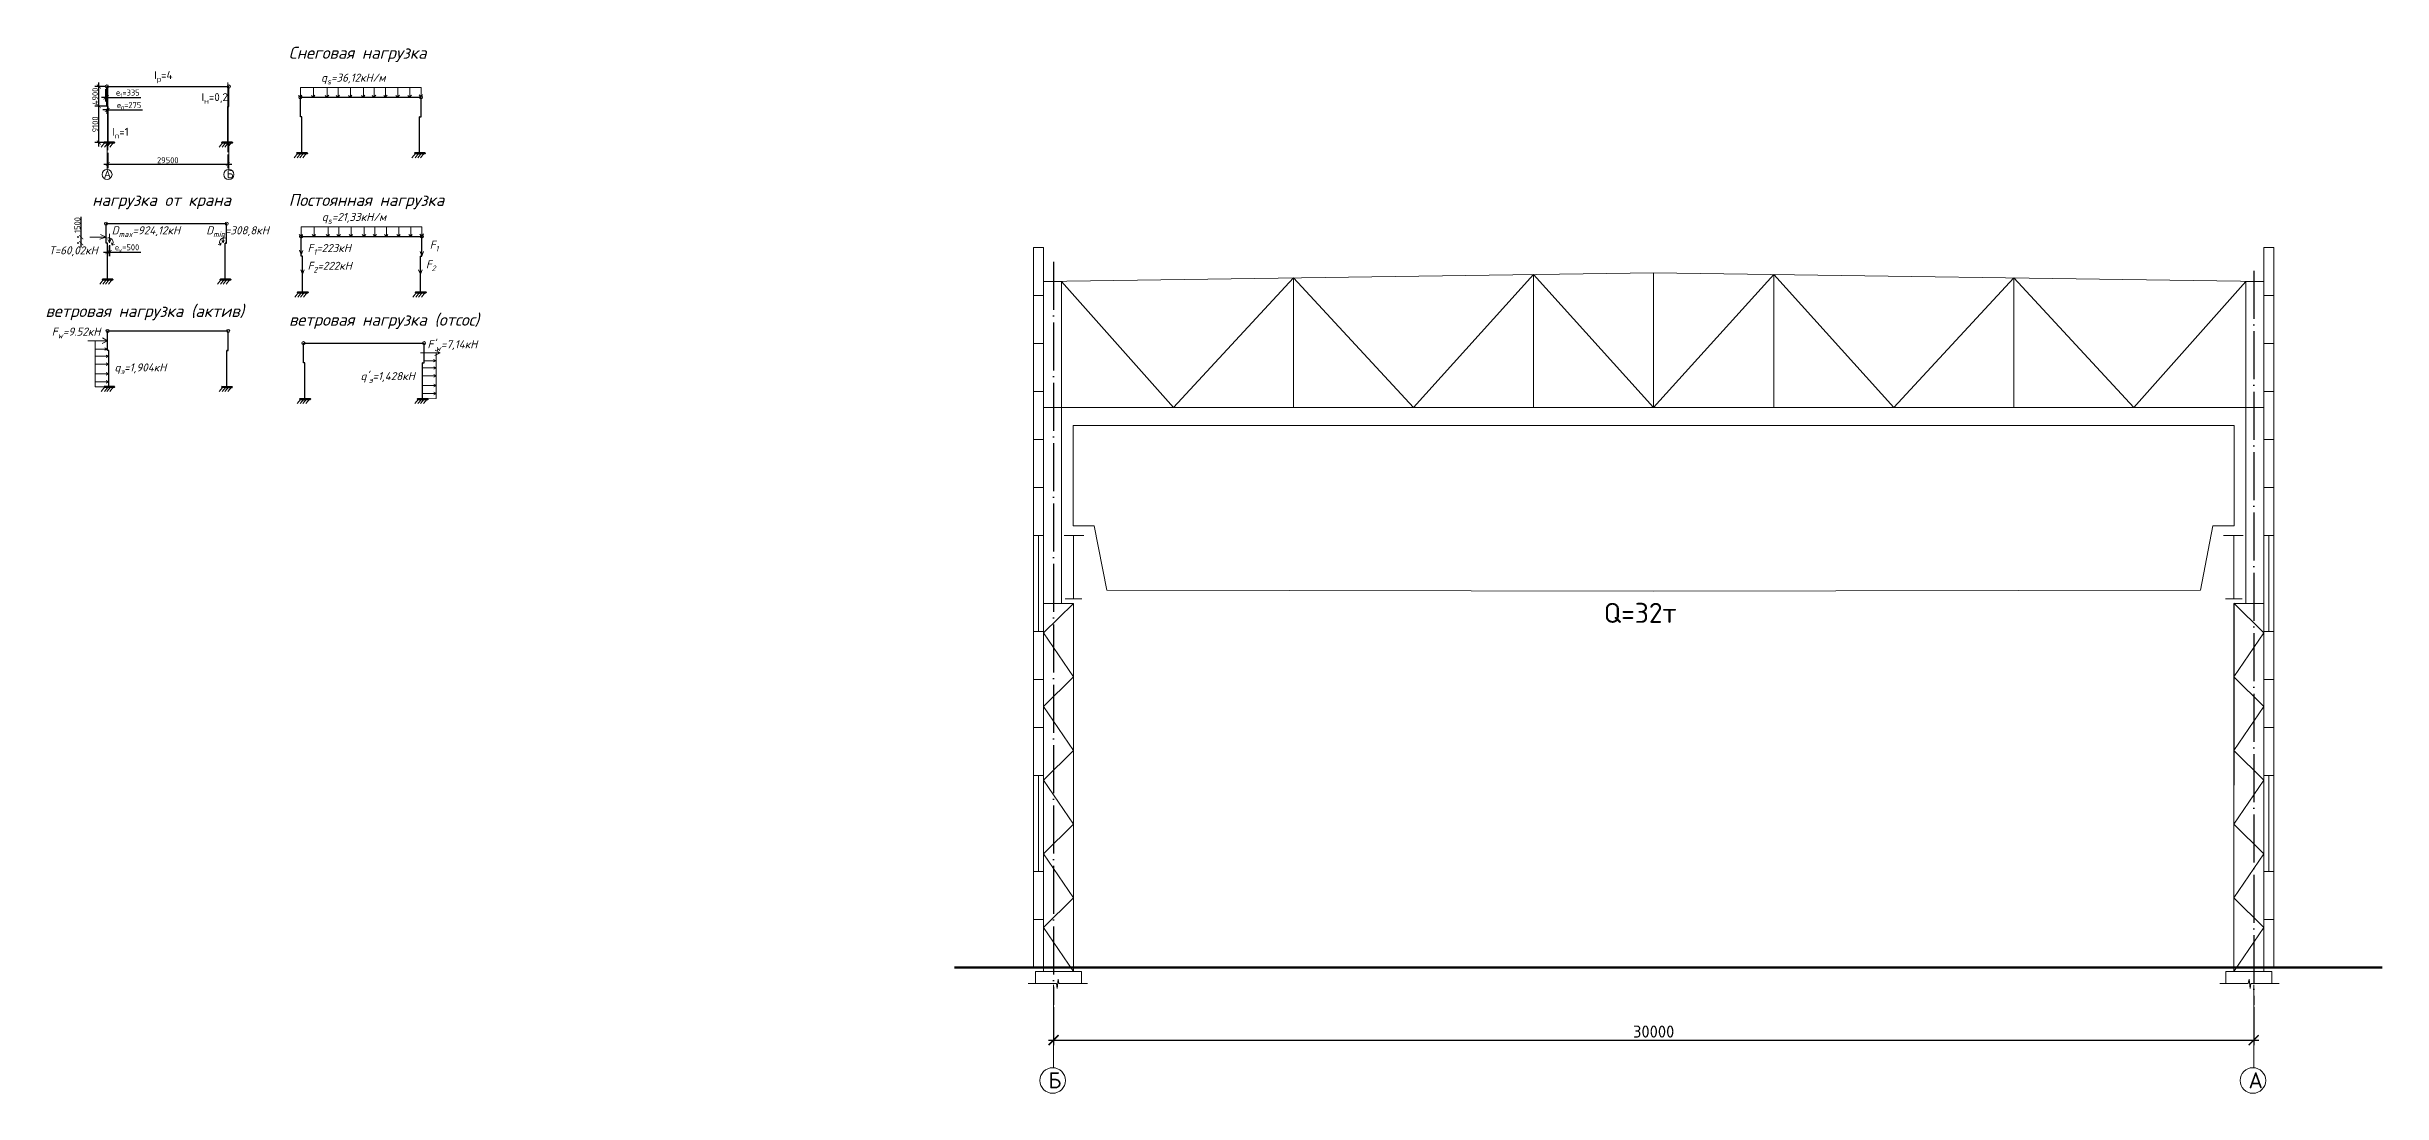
# Model space of a CAD drawing. Header units: millimetres. Extents: x -258606 to -95372, y 16759 to 83244.
# Drawn here: x -128150 to -127566, y 41668 to 41930 of the extents above; entities that cross this region are included whole.
import ezdxf

# ---------------------------------------------------------------- set-up
doc = ezdxf.new("R2010")
doc.units = ezdxf.units.MM
doc.header["$LTSCALE"] = 0.5
doc.linetypes.add('ACAD_ISO04W100', pattern=[30, 24, -3, 0, -3])
doc.layers.add('оси', color=7, linetype='ACAD_ISO04W100')
doc.layers.add('размеры', color=7, linetype='Continuous')
for name, color, linetype, lineweight in [('ТОЛСТЫЕ', 1, 'Continuous', 50), ('ТОЛСТЫЕ3', 7, 'Continuous', 30), ('ТОНКИЕе', 7, 'Continuous', 5)]:
    doc.layers.add(name, color=color, linetype=linetype, lineweight=lineweight)
doc.styles.add('ГОСТ', font='isocpeur.ttf', dxfattribs={"height": 10})
doc.styles.add('Наклонный', font='isocpeur.ttf', dxfattribs={"height": 3.5})
doc.styles.add('Наклонный 5', font='isocpeur.ttf', dxfattribs={"oblique": 15, "height": 7})
doc.linetypes.add('119-3 Кабель низкоковольтный подземный', pattern='A,8,-2,[31,Russia-GOST_Topo.shx,S=0.1,R=180,X=0,Y=0],8,[31,Russia-GOST_Topo.shx,S=0.1,R=0,X=0,Y=0],-2', length=20)
doc.dimstyles.new('1.5', dxfattribs={"dimtxt": 1.5, "dimasz": 1, "dimexe": 1, "dimexo": 0.625, "dimgap": 0.2, "dimtad": 1, "dimdec": 0, "dimlfac": 100, "dimdsep": 46, "dimtxsty": 'ГОСТ', "dimblk1": 'ARCHTICK', "dimblk2": 'ARCHTICK', "dimsah": 1, "dimcen": 0, "dimdle": 1, "dimadec": 0, "dimazin": 0, "dimtfac": 0.75, "dimtdec": 0, "dimtmove": 0, "dimatfit": 3, "dimldrblk": 'ARCHTICK', "dimfxl": 1, "dimtolj": 1, "dimtzin": 0, "dimarcsym": 0})
doc.dimstyles.new('СТРОИТЕЛЬНЫЙ', dxfattribs={"dimtxt": 3.5, "dimasz": 2.5, "dimexe": 1.25, "dimexo": 0.625, "dimtad": 1, "dimdec": 0, "dimlfac": 100, "dimdsep": 46, "dimtxsty": 'Наклонный', "dimblk1": 'ARCHTICK', "dimblk2": 'ARCHTICK', "dimsah": 1, "dimcen": 0, "dimdle": 1.25, "dimadec": 0, "dimazin": 0, "dimtfac": 0.75, "dimtdec": 0, "dimtmove": 0, "dimatfit": 3, "dimldrblk": 'ARCHTICK', "dimfxl": 1, "dimtolj": 1, "dimtzin": 0, "dimarcsym": 0})

# ---------------------------------------------------------------- blocks, each defined once
blk = doc.blocks.new('_ArchTick')
at = {"color": 0, "linetype": 'ByBlock', "const_width": 0.15}
blk.add_lwpolyline([(-0.5, -0.5), (0.5, 0.5)], dxfattribs=at)
blk = doc.blocks.new('*D628')
at = {"layer": 'Defpoints', "color": 0, "lineweight": 0, "transparency": 16777216}
for p in [(-128134.29, 41903.99), (-128104.29, 41903.53), (-128104.29, 41900.57)]:
    blk.add_point(p, dxfattribs=at)
at = {"layer": 'размеры', "color": 0, "lineweight": -2, "transparency": 16777216}
for p, q in [((-128135.29, 41900.57), (-128103.29, 41900.57)), ((-128134.29, 41903.37), (-128134.29, 41899.57)), ((-128104.29, 41902.91), (-128104.29, 41899.57))]:
    blk.add_line(p, q, dxfattribs=at)
at = {"layer": 'размеры', "color": 0, "lineweight": -2, "transparency": 16777216, "rotation": 180}
blk.add_blockref('_ArchTick', (-128134.29, 41900.57), dxfattribs=at)
at = {"layer": 'размеры', "color": 0, "lineweight": -2, "transparency": 16777216}
blk.add_blockref('_ArchTick', (-128104.29, 41900.57), dxfattribs=at)
at = {"layer": 'размеры', "color": 0, "transparency": 16777216, "insert": (-128119.29, 41901.52), "char_height": 1.5, "attachment_point": 5, "style": 'ГОСТ'}
blk.add_mtext('\\A1;29500', dxfattribs=at)
blk = doc.blocks.new('*D629')
at = {"layer": 'Defpoints', "color": 0, "lineweight": 0, "transparency": 16777216}
for p in [(-128136.49, 41915.03), (-128134.01, 41915.03), (-128134.01, 41905.93)]:
    blk.add_point(p, dxfattribs=at)
at = {"layer": 'размеры', "color": 0, "lineweight": -2, "transparency": 16777216}
for p, q in [((-128136.49, 41904.93), (-128136.49, 41916.03)), ((-128134.64, 41915.03), (-128137.49, 41915.03)), ((-128134.64, 41905.93), (-128137.49, 41905.93))]:
    blk.add_line(p, q, dxfattribs=at)
for p, rotation in [((-128136.49, 41915.03), 90), ((-128136.49, 41905.93), 270)]:
    blk.add_blockref('_ArchTick', p, dxfattribs=dict(at, rotation=rotation))
at = {"layer": 'размеры', "color": 0, "transparency": 16777216, "insert": (-128137.44, 41910.48), "char_height": 1.5, "attachment_point": 5, "rotation": 90, "style": 'ГОСТ'}
blk.add_mtext('\\A1;9100', dxfattribs=at)
blk = doc.blocks.new('*D630')
at = {"layer": 'Defpoints', "color": 0, "transparency": 16777216}
for p in [(-128136.49, 41919.93), (-128134.36, 41919.93), (-128136.49, 41915.03)]:
    blk.add_point(p, dxfattribs=at)
at = {"layer": 'размеры', "color": 0, "lineweight": -2, "transparency": 16777216}
for p, q in [((-128134.99, 41919.93), (-128137.49, 41919.93)), ((-128136.49, 41914.03), (-128136.49, 41920.93)), ((-128137.11, 41915.03), (-128137.49, 41915.03))]:
    blk.add_line(p, q, dxfattribs=at)
for p, rotation in [((-128136.49, 41919.93), 90), ((-128136.49, 41915.03), 270)]:
    blk.add_blockref('_ArchTick', p, dxfattribs=dict(at, rotation=rotation))
at = {"layer": 'размеры', "color": 0, "transparency": 16777216, "insert": (-128137.44, 41917.48), "char_height": 1.5, "attachment_point": 5, "rotation": 90, "style": 'ГОСТ'}
blk.add_mtext('\\A1;4900', dxfattribs=at)
blk = doc.blocks.new('*D631')
at = {"layer": 'Defpoints', "color": 0, "lineweight": 0, "transparency": 16777216}
for p in [(-128134.51, 41914.99), (-128134.29, 41914.99), (-128134.29, 41914.08)]:
    blk.add_point(p, dxfattribs=at)
at = {"layer": 'размеры', "color": 0, "lineweight": -2, "transparency": 16777216}
for p, q in [((-128134.51, 41914.08), (-128135.51, 41914.08)), ((-128134.51, 41914.36), (-128134.51, 41913.08)), ((-128134.51, 41914.08), (-128134.29, 41914.08)), ((-128134.29, 41914.36), (-128134.29, 41913.08)), ((-128134.29, 41914.08), (-128125.62, 41914.08))]:
    blk.add_line(p, q, dxfattribs=at)
blk.add_blockref('_ArchTick', (-128134.51, 41914.08), dxfattribs=at)
at = {"layer": 'размеры', "color": 0, "lineweight": -2, "transparency": 16777216, "rotation": 180}
blk.add_blockref('_ArchTick', (-128134.29, 41914.08), dxfattribs=at)
at = {"layer": 'размеры', "color": 0, "lineweight": 0, "transparency": 16777216, "insert": (-128128.95, 41915.04), "char_height": 1.5, "attachment_point": 5, "style": 'ГОСТ'}
blk.add_mtext('\\A1;е{\\H0.7x;\\S^ 0;}=275', dxfattribs=at)
blk = doc.blocks.new('*D632')
at = {"layer": 'Defpoints', "color": 0, "lineweight": 0, "transparency": 16777216}
for p in [(-128134.85, 41919.93), (-128134.85, 41917.23), (-128134.51, 41919.93)]:
    blk.add_point(p, dxfattribs=at)
at = {"layer": 'размеры', "color": 0, "lineweight": -2, "transparency": 16777216}
for p, q in [((-128134.85, 41917.23), (-128135.85, 41917.23)), ((-128134.85, 41919.3), (-128134.85, 41916.23)), ((-128134.85, 41917.23), (-128134.51, 41917.23)), ((-128134.51, 41919.3), (-128134.51, 41916.23)), ((-128134.51, 41917.23), (-128126.02, 41917.23))]:
    blk.add_line(p, q, dxfattribs=at)
blk.add_blockref('_ArchTick', (-128134.85, 41917.23), dxfattribs=at)
at = {"layer": 'размеры', "color": 0, "lineweight": -2, "transparency": 16777216, "rotation": 180}
blk.add_blockref('_ArchTick', (-128134.51, 41917.23), dxfattribs=at)
at = {"layer": 'размеры', "color": 0, "lineweight": 0, "transparency": 16777216, "insert": (-128129.27, 41918.18), "char_height": 1.5, "attachment_point": 5, "style": 'ГОСТ'}
blk.add_mtext('\\A1;е{\\H0.7x;\\S^ 1;}=335', dxfattribs=at)
blk = doc.blocks.new('*D633')
at = {"layer": 'Defpoints', "color": 0, "lineweight": 0, "transparency": 16777216}
for p in [(-128140.94, 41882.26), (-128140.94, 41882.26), (-128140.94, 41880.76)]:
    blk.add_point(p, dxfattribs=at)
at = {"layer": 'размеры', "color": 0, "lineweight": -2, "transparency": 16777216}
for p, q in [((-128140.94, 41882.26), (-128140.94, 41887.35)), ((-128141.57, 41882.26), (-128141.94, 41882.26)), ((-128141.57, 41880.76), (-128141.94, 41880.76)), ((-128140.94, 41879.76), (-128140.94, 41882.26))]:
    blk.add_line(p, q, dxfattribs=at)
for p, rotation in [((-128140.94, 41882.26), 90), ((-128140.94, 41880.76), 270)]:
    blk.add_blockref('_ArchTick', p, dxfattribs=dict(at, rotation=rotation))
at = {"layer": 'размеры', "color": 0, "lineweight": 0, "transparency": 16777216, "insert": (-128141.89, 41885.31), "char_height": 1.5, "attachment_point": 5, "rotation": 90, "style": 'ГОСТ'}
blk.add_mtext('\\A1;1500', dxfattribs=at)
blk = doc.blocks.new('*D634')
at = {"layer": 'Defpoints', "color": 0, "lineweight": 0, "transparency": 16777216}
for p in [(-128134.38, 41880.76), (-128133.85, 41880.91), (-128133.85, 41878.54)]:
    blk.add_point(p, dxfattribs=at)
at = {"layer": 'размеры', "color": 0, "lineweight": -2, "transparency": 16777216}
for p, q in [((-128135.38, 41878.54), (-128133.85, 41878.54)), ((-128134.38, 41880.14), (-128134.38, 41877.54)), ((-128133.85, 41880.28), (-128133.85, 41877.54)), ((-128133.85, 41878.54), (-128126.06, 41878.54))]:
    blk.add_line(p, q, dxfattribs=at)
at = {"layer": 'размеры', "color": 0, "lineweight": -2, "transparency": 16777216, "rotation": 180}
blk.add_blockref('_ArchTick', (-128134.38, 41878.54), dxfattribs=at)
at = {"layer": 'размеры', "color": 0, "lineweight": -2, "transparency": 16777216}
blk.add_blockref('_ArchTick', (-128133.85, 41878.54), dxfattribs=at)
at = {"layer": 'размеры', "color": 0, "lineweight": 0, "transparency": 16777216, "insert": (-128129.45, 41879.49), "char_height": 1.5, "attachment_point": 5, "style": 'ГОСТ'}
blk.add_mtext('\\A1;е{\\H0.7x;\\S^ к;}=500', dxfattribs=at)
blk = doc.blocks.new('*D653')
at = {"layer": 'Defpoints', "color": 0, "transparency": 16777216}
for p in [(-127897.9, 41690.4), (-127597.9, 41690.4), (-127597.9, 41681.54)]:
    blk.add_point(p, dxfattribs=at)
at = {"layer": 'размеры', "color": 0, "lineweight": -2, "transparency": 16777216}
for p, q in [((-127897.9, 41689.77), (-127897.9, 41680.29)), ((-127597.9, 41689.77), (-127597.9, 41680.29)), ((-127899.15, 41681.54), (-127596.65, 41681.54))]:
    blk.add_line(p, q, dxfattribs=at)
at = {"layer": 'размеры', "color": 0, "lineweight": -2, "transparency": 16777216, "xscale": 2.5, "yscale": 2.5, "zscale": 2.5, "rotation": 180}
blk.add_blockref('_ArchTick', (-127897.9, 41681.54), dxfattribs=at)
at = {"layer": 'размеры', "color": 0, "lineweight": -2, "transparency": 16777216, "xscale": 2.5, "yscale": 2.5, "zscale": 2.5}
blk.add_blockref('_ArchTick', (-127597.9, 41681.54), dxfattribs=at)
at = {"layer": 'размеры', "color": 0, "transparency": 16777216, "insert": (-127747.9, 41683.67), "char_height": 3, "attachment_point": 5, "style": 'Наклонный'}
blk.add_mtext('\\A1;30000', dxfattribs=at)

msp = doc.modelspace()

# ---------------------------------------------------------------- linework, layer by layer
at = {"layer": 'оси', "color": 0}
for points in [[(-127897.90023, 41876.08366), (-127897.90023, 41690.39996)], [(-127597.90023, 41873.84352), (-127597.90023, 41690.39996)]]:
    msp.add_lwpolyline(points, dxfattribs=at)
at = {"layer": 'ТОЛСТЫЕ', "color": 0}
for points in [[(-128133.98956, 41905.92735), (-128135.20287, 41905.94395), (-128132.64899, 41905.92735), (-128134.01091, 41905.92735)], [(-128134.01091, 41905.92735), (-128134.49365, 41905.92735), (-128133.57086, 41905.92735), (-128134.03225, 41905.92735)], [(-128104.53956, 41905.92735), (-128105.75287, 41905.94395), (-128103.19899, 41905.92735), (-128104.56091, 41905.92735)], [(-128104.56091, 41905.92609), (-128105.04365, 41905.92609), (-128104.12086, 41905.92609), (-128104.58225, 41905.92609)], [(-128085.79584, 41903.27467), (-128087.00915, 41903.29127), (-128084.45528, 41903.27467), (-128085.81719, 41903.27467)], [(-128056.32449, 41903.27467), (-128057.5378, 41903.29127), (-128054.98393, 41903.27467), (-128056.34584, 41903.27467)], [(-128056.34584, 41903.27341), (-128056.82858, 41903.27341), (-128055.90579, 41903.27341), (-128056.36719, 41903.27341)], [(-128134.38019, 41871.66355), (-128135.5935, 41871.68015), (-128133.03963, 41871.66355), (-128134.40154, 41871.66355)], [(-128134.38019, 41871.66355), (-128134.86293, 41871.66355), (-128133.94015, 41871.66355), (-128134.40154, 41871.66355)], [(-128104.93019, 41871.66229), (-128106.1435, 41871.67889), (-128103.58963, 41871.66229), (-128104.95154, 41871.66229)], [(-128104.93019, 41871.66229), (-128105.41293, 41871.66229), (-128104.49015, 41871.66229), (-128104.95154, 41871.66229)], [(-128085.60243, 41868.45076), (-128086.81574, 41868.46737), (-128084.26186, 41868.45076), (-128085.62378, 41868.45076)], [(-128085.60243, 41868.45076), (-128086.08517, 41868.45076), (-128085.16238, 41868.45076), (-128085.62378, 41868.45076)], [(-128056.13108, 41868.45076), (-128057.34439, 41868.46737), (-128054.79052, 41868.45076), (-128056.15243, 41868.45076)], [(-128056.15243, 41868.44951), (-128056.63517, 41868.44951), (-128055.71238, 41868.44951), (-128056.17378, 41868.44951)], [(-128133.98012, 41844.82493), (-128135.19344, 41844.84154), (-128132.63956, 41844.82493), (-128134.00147, 41844.82493)], [(-128134.00147, 41844.82493), (-128134.48421, 41844.82493), (-128133.56143, 41844.82493), (-128134.02282, 41844.82493)], [(-128104.55147, 41844.82368), (-128105.76479, 41844.84028), (-128103.21091, 41844.82368), (-128104.57282, 41844.82368)], [(-128104.55147, 41844.82368), (-128105.03421, 41844.82368), (-128104.11143, 41844.82368), (-128104.57282, 41844.82368)], [(-128085.04505, 41841.79065), (-128086.25837, 41841.80725), (-128083.70449, 41841.79065), (-128085.0664, 41841.79065)], [(-128085.04505, 41841.79065), (-128085.5278, 41841.79065), (-128084.60501, 41841.79065), (-128085.0664, 41841.79065)], [(-128055.59505, 41841.78939), (-128056.80837, 41841.80599), (-128054.25449, 41841.78939), (-128055.6164, 41841.78939)], [(-128055.59505, 41841.78939), (-128056.0778, 41841.78939), (-128055.15501, 41841.78939), (-128055.6164, 41841.78939)]]:
    msp.add_lwpolyline(points, dxfattribs=at)
at = {"layer": 'ТОЛСТЫЕ3', "color": 0}
for points in [[(-128134.36091, 41919.92735), (-128104.21091, 41919.92735)], [(-128085.79584, 41903.27467), (-128085.79584, 41912.37467), (-128085.87084, 41912.37467), (-128085.79584, 41912.37467), (-128086.07084, 41912.37467), (-128086.14584, 41912.37467), (-128086.14584, 41917.27467)], [(-128086.14584, 41917.27467), (-128055.99584, 41917.27467)], [(-128056.34584, 41903.27467), (-128056.34584, 41912.37467), (-128056.27084, 41912.37467), (-128056.34584, 41912.37467), (-128056.07084, 41912.37467), (-128055.99584, 41912.37467), (-128055.99584, 41917.27467)], [(-128134.38019, 41871.66355), (-128134.38019, 41880.76355), (-128134.45519, 41880.76355), (-128134.38019, 41880.76355), (-128134.65519, 41880.76355), (-128134.73019, 41880.76355), (-128134.73019, 41885.66355)], [(-128134.73019, 41885.66355), (-128104.58019, 41885.66355)], [(-128104.93019, 41871.66355), (-128104.93019, 41880.76355), (-128104.85519, 41880.76355), (-128104.93019, 41880.76355), (-128104.65519, 41880.76355), (-128104.58019, 41880.76355), (-128104.58019, 41885.66355)], [(-128085.60243, 41868.45076), (-128085.60243, 41877.55076), (-128085.67743, 41877.55076), (-128085.60243, 41877.55076), (-128085.87743, 41877.55076), (-128085.95243, 41877.55076), (-128085.95243, 41882.45076)], [(-128085.95243, 41882.45076), (-128055.80243, 41882.45076)], [(-128056.15243, 41868.45076), (-128056.15243, 41877.55076), (-128056.07743, 41877.55076), (-128056.15243, 41877.55076), (-128055.87743, 41877.55076), (-128055.80243, 41877.55076), (-128055.80243, 41882.45076)], [(-128134.00147, 41844.82493), (-128134.00147, 41853.92493), (-128134.07647, 41853.92493), (-128134.00147, 41853.92493), (-128134.27647, 41853.92493), (-128134.35147, 41853.92493), (-128134.35147, 41858.82493)], [(-128134.35147, 41858.82493), (-128104.20147, 41858.82493)], [(-128104.55147, 41844.82493), (-128104.55147, 41853.92493), (-128104.47647, 41853.92493), (-128104.55147, 41853.92493), (-128104.27647, 41853.92493), (-128104.20147, 41853.92493), (-128104.20147, 41858.82493)], [(-128085.04505, 41841.79065), (-128085.04505, 41850.89065), (-128085.12005, 41850.89065), (-128085.04505, 41850.89065), (-128085.32005, 41850.89065), (-128085.39505, 41850.89065), (-128085.39505, 41855.79065)], [(-128085.39505, 41855.79065), (-128055.24505, 41855.79065)], [(-128055.59505, 41841.79065), (-128055.59505, 41850.89065), (-128055.52005, 41850.89065), (-128055.59505, 41850.89065), (-128055.32005, 41850.89065), (-128055.24505, 41850.89065), (-128055.24505, 41855.79065)]]:
    msp.add_lwpolyline(points, dxfattribs=at)
at = {"layer": 'ТОНКИЕе', "color": 0, "lineweight": 30}
for points in [[(-128134.28591, 41905.93799), (-128134.28591, 41914.98625), (-128134.28591, 41914.81299), (-128134.28591, 41905.88625), (-128134.28591, 41914.98625), (-128134.51091, 41914.98625), (-128134.51091, 41919.92735), (-128134.28591, 41919.92735)], [(-128104.28591, 41905.93799), (-128104.28591, 41914.98625), (-128104.28591, 41914.81299), (-128104.28591, 41905.88625), (-128104.28591, 41914.98625), (-128104.06091, 41914.98625), (-128104.06091, 41919.92735), (-128104.28591, 41919.92735)]]:
    msp.add_lwpolyline(points, dxfattribs=at)
at = {"layer": 'ТОНКИЕе', "color": 0}
for points in [[(-128134.01091, 41905.92735), (-128134.28591, 41905.92735), (-128134.28591, 41920.39052), (-128134.28591, 41903.99375)], [(-128104.28591, 41905.92735), (-128104.28591, 41903.53025), (-128104.28591, 41920.98181)], [(-128086.16319, 41919.7267), (-128086.16319, 41917.27467), (-128085.791, 41917.78911), (-128086.16319, 41917.27467), (-128086.64689, 41917.73331)], [(-128086.14584, 41917.27467), (-128086.14584, 41919.68368), (-128055.99584, 41919.73106), (-128055.99584, 41917.27467), (-128055.59157, 41917.97493), (-128055.99584, 41917.27467), (-128056.48472, 41917.84485)], [(-128082.915, 41919.7267), (-128082.915, 41917.27467), (-128082.54281, 41917.78911), (-128082.915, 41917.27467), (-128083.3987, 41917.73331)], [(-128079.43941, 41919.7267), (-128079.43941, 41917.27467), (-128079.06722, 41917.78911), (-128079.43941, 41917.27467), (-128079.92311, 41917.73331)], [(-128076.72041, 41919.7267), (-128076.7204, 41917.27467), (-128076.34822, 41917.78911), (-128076.7204, 41917.27467), (-128077.20411, 41917.73331)], [(-128073.65487, 41919.7267), (-128073.65486, 41917.27467), (-128073.28267, 41917.78911), (-128073.65486, 41917.27467), (-128074.13857, 41917.73331)], [(-128070.38091, 41919.7267), (-128070.38091, 41917.27467), (-128070.00872, 41917.78911), (-128070.38091, 41917.27467), (-128070.86461, 41917.73331)], [(-128067.70219, 41919.7267), (-128067.70218, 41917.27467), (-128067.33, 41917.78911), (-128067.70218, 41917.27467), (-128068.18589, 41917.73331)], [(-128064.84494, 41919.7267), (-128064.84493, 41917.27467), (-128064.47274, 41917.78911), (-128064.84493, 41917.27467), (-128065.32864, 41917.73331)], [(-128061.77927, 41919.7267), (-128061.77926, 41917.27467), (-128061.40708, 41917.78911), (-128061.77926, 41917.27467), (-128062.26297, 41917.73331)], [(-128058.77324, 41919.7267), (-128058.77323, 41917.27467), (-128058.40104, 41917.78911), (-128058.77323, 41917.27467), (-128059.25694, 41917.73331)], [(-128134.99903, 41905.92735), (-128135.92142, 41904.8)], [(-128134.23093, 41905.92735), (-128135.15332, 41904.8)], [(-128133.57679, 41905.92735), (-128134.49918, 41904.8)], [(-128134.25228, 41905.92735), (-128134.44309, 41905.69414)], [(-128134.01193, 41905.92735), (-128134.20274, 41905.69414)], [(-128133.73748, 41905.92735), (-128133.92829, 41905.69414)], [(-128132.84136, 41905.92735), (-128133.76375, 41904.8)], [(-128105.54903, 41905.92735), (-128106.47142, 41904.8)], [(-128104.78093, 41905.92735), (-128105.70332, 41904.8)], [(-128104.12679, 41905.92735), (-128105.04918, 41904.8)], [(-128104.80228, 41905.92609), (-128104.99309, 41905.69288)], [(-128104.56193, 41905.92609), (-128104.75274, 41905.69288)], [(-128104.28748, 41905.92609), (-128104.47829, 41905.69288)], [(-128103.39136, 41905.92735), (-128104.31375, 41904.8)], [(-128086.80531, 41903.27467), (-128087.7277, 41902.14732)], [(-128086.03721, 41903.27467), (-128086.9596, 41902.14732)], [(-128085.38307, 41903.27467), (-128086.30546, 41902.14732)], [(-128084.64764, 41903.27467), (-128085.57003, 41902.14732)], [(-128057.33396, 41903.27467), (-128058.25635, 41902.14732)], [(-128056.56586, 41903.27467), (-128057.48825, 41902.14732)], [(-128055.91172, 41903.27467), (-128056.83411, 41902.14732)], [(-128056.58721, 41903.27341), (-128056.77802, 41903.0402)], [(-128056.34687, 41903.27341), (-128056.53768, 41903.0402)], [(-128056.07241, 41903.27341), (-128056.26322, 41903.0402)], [(-128055.17629, 41903.27467), (-128056.09868, 41902.14732)], [(-128138.78836, 41882.26355), (-128134.73019, 41882.26355), (-128136.07739, 41882.96592), (-128134.73019, 41882.26355), (-128136.25651, 41881.80244)], [(-128133.85237, 41883.13852), (-128133.85237, 41880.90673), (-128133.5267, 41881.76406), (-128133.85237, 41880.90673), (-128134.26316, 41881.69716)], [(-128133.16179, 41880.3088), (-128133.376, 41880.88373), (-128133.16179, 41880.3088), (-128132.58627, 41880.48261)], [(-128106.14859, 41880.3088), (-128105.93438, 41880.88373), (-128106.14859, 41880.3088), (-128106.72411, 41880.48261)], [(-128105.45801, 41882.67299), (-128105.45801, 41880.90673), (-128105.75919, 41881.46929), (-128105.45801, 41880.90673), (-128105.18126, 41881.43925)], [(-128085.96978, 41884.9028), (-128085.96977, 41882.45076), (-128085.59759, 41882.96521), (-128085.96977, 41882.45076), (-128086.45348, 41882.90941)], [(-128085.95243, 41882.18861), (-128085.95243, 41877.86719), (-128086.39126, 41878.99454), (-128085.95243, 41877.86719), (-128085.52593, 41878.98098)], [(-128085.95243, 41882.45076), (-128085.95243, 41884.85977), (-128055.80243, 41884.90716), (-128055.80243, 41882.45076), (-128055.39816, 41883.15103), (-128055.80243, 41882.45076), (-128056.29131, 41883.02095)], [(-128082.72159, 41884.9028), (-128082.72158, 41882.45076), (-128082.3494, 41882.96521), (-128082.72158, 41882.45076), (-128083.20529, 41882.90941)], [(-128079.246, 41884.9028), (-128079.24599, 41882.45076), (-128078.87381, 41882.96521), (-128079.24599, 41882.45076), (-128079.7297, 41882.90941)], [(-128076.527, 41884.9028), (-128076.52699, 41882.45076), (-128076.15481, 41882.96521), (-128076.52699, 41882.45076), (-128077.0107, 41882.90941)], [(-128073.46146, 41884.9028), (-128073.46145, 41882.45076), (-128073.08926, 41882.96521), (-128073.46145, 41882.45076), (-128073.94516, 41882.90941)], [(-128070.1875, 41884.9028), (-128070.1875, 41882.45076), (-128069.81531, 41882.96521), (-128070.1875, 41882.45076), (-128070.6712, 41882.90941)], [(-128067.50878, 41884.9028), (-128067.50877, 41882.45076), (-128067.13659, 41882.96521), (-128067.50877, 41882.45076), (-128067.99248, 41882.90941)], [(-128064.65152, 41884.9028), (-128064.65152, 41882.45076), (-128064.27933, 41882.96521), (-128064.65152, 41882.45076), (-128065.13523, 41882.90941)], [(-128061.58586, 41884.9028), (-128061.58585, 41882.45076), (-128061.21367, 41882.96521), (-128061.58585, 41882.45076), (-128062.06956, 41882.90941)], [(-128058.57983, 41884.9028), (-128058.57982, 41882.45076), (-128058.20763, 41882.96521), (-128058.57982, 41882.45076), (-128059.06353, 41882.90941)], [(-128055.80243, 41881.87219), (-128055.80243, 41877.55076), (-128056.24126, 41878.67812), (-128055.80243, 41877.55076), (-128055.37593, 41878.66456)], [(-128085.60243, 41877.32219), (-128085.60243, 41873.00076), (-128086.04126, 41874.12812), (-128085.60243, 41873.00076), (-128085.17593, 41874.11456)], [(-128056.15243, 41877.32219), (-128056.15243, 41873.00076), (-128056.59126, 41874.12812), (-128056.15243, 41873.00076), (-128055.72593, 41874.11456)], [(-127900.40023, 41699.70765), (-127902.90023, 41699.70765), (-127902.90023, 41879.70765)], [(-127900.40023, 41867.70765), (-127900.40023, 41879.70765), (-127902.90023, 41879.70765)], [(-127597.90023, 41699.70765), (-127595.40023, 41699.70765), (-127595.40023, 41879.70765)], [(-127595.40023, 41699.70765), (-127592.90023, 41699.70765), (-127592.90023, 41879.70765)], [(-127595.40023, 41867.70765), (-127595.40023, 41879.70765), (-127592.90023, 41879.70765)], [(-128135.38966, 41871.66355), (-128136.31205, 41870.5362)], [(-128134.62156, 41871.66355), (-128135.54395, 41870.5362)], [(-128133.96742, 41871.66355), (-128134.88981, 41870.5362)], [(-128134.62156, 41871.66355), (-128134.81237, 41871.43034)], [(-128134.38122, 41871.66355), (-128134.57203, 41871.43034)], [(-128134.10676, 41871.66355), (-128134.29757, 41871.43034)], [(-128133.23199, 41871.66355), (-128134.15438, 41870.5362)], [(-128105.93966, 41871.66229), (-128106.86205, 41870.53494)], [(-128105.17156, 41871.66229), (-128106.09395, 41870.53494)], [(-128104.51742, 41871.66229), (-128105.43981, 41870.53494)], [(-128105.17156, 41871.66229), (-128105.36237, 41871.42908)], [(-128104.93122, 41871.66229), (-128105.12203, 41871.42908)], [(-128104.65676, 41871.66229), (-128104.84757, 41871.42908)], [(-128103.78199, 41871.66229), (-128104.70438, 41870.53494)], [(-127747.90023, 41871.20765), (-127747.90023, 41873.40765), (-127900.40023, 41871.20765)], [(-127897.90023, 41699.70765), (-127900.40023, 41699.70765), (-127900.40023, 41871.20765)], [(-127900.40023, 41839.70765), (-127900.40023, 41871.20765), (-127895.90023, 41871.20765), (-127895.90023, 41839.70765)], [(-127897.90023, 41839.70765), (-127837.90023, 41839.70765), (-127837.90023, 41872.10929)], [(-127867.90023, 41839.70765), (-127837.90023, 41872.10929), (-127867.90023, 41839.70765), (-127895.90023, 41871.20765)], [(-127837.90023, 41839.70765), (-127777.90023, 41839.70765), (-127777.90023, 41872.97486)], [(-127807.90023, 41839.70765), (-127837.90023, 41872.10929)], [(-127807.90023, 41839.70765), (-127777.90023, 41872.97486)], [(-127777.90023, 41872.97486), (-127747.90023, 41839.70765)], [(-127747.90023, 41871.20765), (-127747.90023, 41873.40765), (-127595.40023, 41871.20765)], [(-127717.90023, 41872.97486), (-127747.90023, 41839.70765)], [(-127747.90023, 41839.70765), (-127747.90023, 41871.20765)], [(-127657.90023, 41839.70765), (-127717.90023, 41839.70765), (-127717.90023, 41872.97486)], [(-127687.90023, 41839.70765), (-127717.90023, 41872.97486)], [(-127687.90023, 41839.70765), (-127657.90023, 41872.10929)], [(-127597.90023, 41839.70765), (-127657.90023, 41839.70765), (-127657.90023, 41872.10929)], [(-127627.90023, 41839.70765), (-127657.90023, 41872.10929), (-127627.90023, 41839.70765), (-127599.90023, 41871.20765)], [(-127595.40023, 41839.70765), (-127595.40023, 41871.20765), (-127599.90023, 41871.20765), (-127599.90023, 41839.70765)], [(-127597.90023, 41699.70765), (-127595.40023, 41699.70765), (-127595.40023, 41871.20765)], [(-128086.6119, 41868.45076), (-128087.53429, 41867.32342)], [(-128085.8438, 41868.45076), (-128086.76619, 41867.32342)], [(-128085.18966, 41868.45076), (-128086.11205, 41867.32342)], [(-128085.8438, 41868.45076), (-128086.03461, 41868.21755)], [(-128085.60345, 41868.45076), (-128085.79426, 41868.21755)], [(-128085.329, 41868.45076), (-128085.51981, 41868.21755)], [(-128084.45423, 41868.45076), (-128085.37662, 41867.32342)], [(-128057.14055, 41868.45076), (-128058.06294, 41867.32342)], [(-128056.37245, 41868.45076), (-128057.29484, 41867.32342)], [(-128055.71831, 41868.45076), (-128056.6407, 41867.32342)], [(-128056.3938, 41868.44951), (-128056.58461, 41868.2163)], [(-128056.15345, 41868.44951), (-128056.34426, 41868.2163)], [(-128055.879, 41868.44951), (-128056.06981, 41868.2163)], [(-128054.98288, 41868.45076), (-128055.90527, 41867.32342)], [(-127900.40023, 41855.70765), (-127900.40023, 41867.70765), (-127902.90023, 41867.70765)], [(-127595.40023, 41855.70765), (-127595.40023, 41867.70765), (-127592.90023, 41867.70765)], [(-128139.32021, 41856.37493), (-128134.35147, 41856.37493)], [(-128134.35147, 41856.37493), (-128137.47488, 41856.37493), (-128137.47488, 41844.82493), (-128134.48421, 41844.82493)], [(-128137.47488, 41854.31491), (-128134.35147, 41854.31491)], [(-128137.47488, 41852.49495), (-128134.00147, 41852.49495), (-128134.66262, 41852.82293), (-128134.00147, 41852.49495), (-128134.72455, 41852.19581)], [(-128134.35147, 41856.37493), (-128135.58444, 41857.09205), (-128134.35147, 41856.37493), (-128135.69838, 41855.74075)], [(-128134.35147, 41854.31491), (-128135.04158, 41854.59062), (-128134.35147, 41854.31491), (-128135.04158, 41854.04483)], [(-128056.15785, 41853.33784), (-128051.18911, 41853.33784)], [(-128055.24505, 41853.34065), (-128052.20242, 41853.33784), (-128052.20242, 41841.93154), (-128055.59505, 41841.8841)], [(-128052.20242, 41851.40262), (-128052.89253, 41851.67832), (-128052.20242, 41851.40262), (-128052.89253, 41851.13253)], [(-128051.18911, 41853.33784), (-128052.42208, 41854.05496), (-128051.18911, 41853.33784), (-128052.53602, 41852.70366)], [(-127900.40023, 41843.70765), (-127900.40023, 41855.70765), (-127902.90023, 41855.70765)], [(-127595.40023, 41843.70765), (-127595.40023, 41855.70765), (-127592.90023, 41855.70765)], [(-128137.47488, 41850.52844), (-128134.00147, 41850.52844), (-128134.66262, 41850.85642), (-128134.00147, 41850.52844), (-128134.72455, 41850.2293)], [(-128137.47488, 41848.10405), (-128134.00147, 41848.10405), (-128134.66262, 41848.43202), (-128134.00147, 41848.10405), (-128134.72455, 41847.80491)], [(-128137.47488, 41846.09233), (-128134.00147, 41846.09233), (-128134.66262, 41846.42031), (-128134.00147, 41846.09233), (-128134.72455, 41845.79319)], [(-128055.58403, 41849.57838), (-128052.11062, 41849.57838), (-128052.77177, 41849.90636), (-128052.11062, 41849.57838), (-128052.8337, 41849.27924)], [(-128055.58403, 41847.61187), (-128052.11062, 41847.61187), (-128052.77177, 41847.93985), (-128052.11062, 41847.61187), (-128052.8337, 41847.31274)], [(-128055.32583, 41851.40262), (-128052.20242, 41851.40262)], [(-128134.98959, 41844.82493), (-128135.91198, 41843.69759)], [(-128134.22149, 41844.82493), (-128135.14388, 41843.69759)], [(-128133.56735, 41844.82493), (-128134.48974, 41843.69759)], [(-128134.24284, 41844.82493), (-128134.43365, 41844.59172)], [(-128134.0025, 41844.82493), (-128134.19331, 41844.59172)], [(-128133.72805, 41844.82493), (-128133.91886, 41844.59172)], [(-128132.83192, 41844.82493), (-128133.75431, 41843.69759)], [(-128105.56094, 41844.82368), (-128106.48333, 41843.69633)], [(-128104.79284, 41844.82368), (-128105.71523, 41843.69633)], [(-128104.1387, 41844.82368), (-128105.06109, 41843.69633)], [(-128104.79284, 41844.82368), (-128104.98365, 41844.59047)], [(-128104.5525, 41844.82368), (-128104.74331, 41844.59047)], [(-128104.27805, 41844.82368), (-128104.46886, 41844.59047)], [(-128103.40327, 41844.82368), (-128104.32566, 41843.69633)], [(-128086.05453, 41841.79065), (-128086.97692, 41840.6633)], [(-128085.28643, 41841.79065), (-128086.20882, 41840.6633)], [(-128084.63229, 41841.79065), (-128085.55468, 41840.6633)], [(-128085.28643, 41841.79065), (-128085.47724, 41841.55744)], [(-128085.04608, 41841.79065), (-128085.23689, 41841.55744)], [(-128084.77163, 41841.79065), (-128084.96244, 41841.55744)], [(-128083.89686, 41841.79065), (-128084.81925, 41840.6633)], [(-128056.60453, 41841.78939), (-128057.52692, 41840.66204)], [(-128055.83643, 41841.78939), (-128056.75882, 41840.66204)], [(-128055.18229, 41841.78939), (-128056.10468, 41840.66204)], [(-128055.83643, 41841.78939), (-128056.02724, 41841.55618)], [(-128055.59608, 41841.78939), (-128055.78689, 41841.55618)], [(-128055.58403, 41845.18748), (-128052.11062, 41845.18748), (-128052.77177, 41845.51546), (-128052.11062, 41845.18748), (-128052.8337, 41844.88834)], [(-128055.58403, 41843.17576), (-128052.11062, 41843.17576), (-128052.77177, 41843.50374), (-128052.11062, 41843.17576), (-128052.8337, 41842.87662)], [(-128055.32163, 41841.78939), (-128055.51244, 41841.55618)], [(-128054.44686, 41841.78939), (-128055.36925, 41840.66204)], [(-127900.40023, 41831.70765), (-127900.40023, 41843.70765), (-127902.90023, 41843.70765)], [(-127595.40023, 41831.70765), (-127595.40023, 41843.70765), (-127592.90023, 41843.70765)], [(-127900.40023, 41790.70765), (-127900.40023, 41839.70765), (-127895.90023, 41839.70765)], [(-127900.40023, 41790.70765), (-127895.90023, 41790.70765), (-127895.90023, 41839.70765)], [(-127900.40023, 41839.70765), (-127595.40023, 41839.70765)], [(-127595.40023, 41839.70765), (-127900.40023, 41839.70765)], [(-127595.40023, 41790.70765), (-127595.40023, 41839.70765), (-127599.90023, 41839.70765)], [(-127595.40023, 41790.70765), (-127599.90023, 41790.70765), (-127599.90023, 41839.70765)], [(-127900.40023, 41819.70765), (-127900.40023, 41831.70765), (-127902.90023, 41831.70765)], [(-127595.40023, 41819.70765), (-127595.40023, 41831.70765), (-127592.90023, 41831.70765)], [(-127900.40023, 41807.70765), (-127900.40023, 41819.70765), (-127902.90023, 41819.70765)], [(-127595.40023, 41807.70765), (-127595.40023, 41819.70765), (-127592.90023, 41819.70765)], [(-127900.40023, 41795.70765), (-127900.40023, 41807.70765), (-127902.90023, 41807.70765)], [(-127901.65023, 41807.70765), (-127901.65023, 41783.70765)], [(-127892.89951, 41807.70765), (-127890.35589, 41807.70765), (-127895.21644, 41807.70765)], [(-127892.90023, 41791.88269), (-127895.00351, 41791.88269), (-127890.79551, 41791.88269), (-127892.89951, 41791.88269), (-127892.89951, 41807.70765)], [(-127602.90095, 41807.70765), (-127605.44458, 41807.70765), (-127600.58403, 41807.70765)], [(-127602.90023, 41791.88269), (-127600.79695, 41791.88269), (-127605.00495, 41791.88269), (-127602.90095, 41791.88269), (-127602.90095, 41807.70765)], [(-127595.40023, 41795.70765), (-127595.40023, 41807.70765), (-127592.90023, 41807.70765)], [(-127594.15023, 41807.70765), (-127594.15023, 41783.70765)], [(-127900.40023, 41699.70765), (-127892.90023, 41699.70765), (-127892.90023, 41790.70765)], [(-127900.40023, 41699.70765), (-127900.40023, 41790.70765), (-127892.90023, 41790.70765)], [(-127892.90023, 41772.39088), (-127900.40023, 41783.36769), (-127892.90023, 41790.70765)], [(-127602.90023, 41772.39088), (-127595.40023, 41783.36769), (-127602.90023, 41790.81169)], [(-127595.40023, 41699.70765), (-127602.90023, 41699.70765), (-127602.79541, 41790.70765)], [(-127595.40023, 41699.70765), (-127602.90023, 41699.70765), (-127602.90023, 41790.70765)], [(-127595.40023, 41699.70765), (-127595.40023, 41790.70765), (-127602.90023, 41790.70765)], [(-127900.40023, 41771.70765), (-127900.40023, 41783.70765), (-127902.90023, 41783.70765)], [(-127595.40023, 41771.70765), (-127595.40023, 41783.70765), (-127592.90023, 41783.70765)], [(-127900.40023, 41759.70765), (-127900.40023, 41771.70765), (-127902.90023, 41771.70765)], [(-127892.90023, 41753.97007), (-127900.40023, 41764.94688), (-127892.90023, 41772.39088)], [(-127602.90023, 41753.97007), (-127595.40023, 41764.94688), (-127602.90023, 41772.39088)], [(-127595.40023, 41759.70765), (-127595.40023, 41771.70765), (-127592.90023, 41771.70765)], [(-127900.40023, 41747.70765), (-127900.40023, 41759.70765), (-127902.90023, 41759.70765)], [(-127595.40023, 41747.70765), (-127595.40023, 41759.70765), (-127592.90023, 41759.70765)], [(-127892.90023, 41735.54927), (-127900.40023, 41746.52608), (-127892.90023, 41753.97007)], [(-127602.90023, 41735.54927), (-127595.40023, 41746.52608), (-127602.90023, 41753.97007)], [(-127900.40023, 41735.70765), (-127900.40023, 41747.70765), (-127902.90023, 41747.70765)], [(-127901.65023, 41747.70765), (-127901.65023, 41723.70765)], [(-127595.40023, 41735.70765), (-127595.40023, 41747.70765), (-127592.90023, 41747.70765)], [(-127594.15023, 41747.70765), (-127594.15023, 41723.70765)], [(-127892.90023, 41717.12846), (-127900.40023, 41728.10527), (-127892.90023, 41735.54927)], [(-127602.90023, 41717.12846), (-127595.40023, 41728.10527), (-127602.90023, 41735.54927)], [(-127900.40023, 41711.70765), (-127900.40023, 41723.70765), (-127902.90023, 41723.70765)], [(-127595.40023, 41711.70765), (-127595.40023, 41723.70765), (-127592.90023, 41723.70765)], [(-127900.40023, 41699.70765), (-127900.40023, 41711.70765), (-127902.90023, 41711.70765)], [(-127892.90023, 41698.70765), (-127900.40023, 41709.68446), (-127892.90023, 41717.12846)], [(-127602.90023, 41698.70765), (-127595.40023, 41709.68446), (-127602.90023, 41717.12846)], [(-127595.40023, 41699.70765), (-127595.40023, 41711.70765), (-127592.90023, 41711.70765)], [(-127902.40023, 41695.70765), (-127904.22147, 41695.70765), (-127897.17513, 41695.70765), (-127896.98255, 41694.47172), (-127896.73468, 41696.75405), (-127896.54354, 41695.70765), (-127889.39627, 41695.70765)], [(-127900.40023, 41698.70765), (-127902.40023, 41698.70765)], [(-127902.40023, 41698.70765), (-127902.40023, 41695.70765)], [(-127900.40023, 41699.70765), (-127900.40023, 41698.70765), (-127892.90023, 41698.70765), (-127892.90023, 41699.70765)], [(-127897.90023, 41695.37749), (-127897.90023, 41681.54481), (-127897.90023, 41674.72249)], [(-127892.90023, 41698.70765), (-127890.90023, 41698.70765), (-127890.90023, 41695.70765)], [(-127593.40023, 41695.70765), (-127591.57899, 41695.70765), (-127598.62534, 41695.70765), (-127598.81792, 41694.47172), (-127599.06579, 41696.75405), (-127599.25693, 41695.70765), (-127606.40419, 41695.70765)], [(-127602.90023, 41698.70765), (-127604.90023, 41698.70765), (-127604.90023, 41695.70765)], [(-127595.40023, 41699.70765), (-127595.40023, 41698.70765), (-127602.90023, 41698.70765), (-127602.90023, 41699.70765)], [(-127597.90023, 41695.37749), (-127597.90023, 41681.54481), (-127597.90023, 41674.72249)], [(-127595.40023, 41698.70765), (-127593.40023, 41698.70765)], [(-127593.40023, 41698.70765), (-127593.40023, 41695.70765)]]:
    msp.add_lwpolyline(points, dxfattribs=at)
at = {"layer": 'ТОНКИЕе', "color": 0, "lineweight": 0}
for points in [[(-128134.23093, 41905.92735), (-128134.48093, 41905.92735), (-128134.48093, 41899.21593)], [(-128104.28748, 41905.92609), (-128104.03794, 41905.91098), (-128104.03794, 41903.87898)], [(-128103.78794, 41905.91098), (-128104.03794, 41905.91098), (-128104.03794, 41899.19956)], [(-128134.73019, 41880.76355), (-128134.73019, 41882.26355), (-128135.64562, 41882.26355)]]:
    msp.add_lwpolyline(points, dxfattribs=at)
at = {"layer": 'ТОНКИЕе', "color": 0, "linetype": '119-3 Кабель низкоковольтный подземный'}
for points in [[(-127893.01687, 41835.20765), (-127893.01687, 41835.20765), (-127747.90023, 41835.20765)], [(-127893.01687, 41835.20765), (-127893.01687, 41810.10544), (-127887.70395, 41810.10544), (-127884.60452, 41794.05505), (-127747.90023, 41793.76764)], [(-127602.7836, 41835.20765), (-127602.7836, 41835.20765), (-127747.90023, 41835.20765)], [(-127602.7836, 41835.20765), (-127602.7836, 41810.10544), (-127608.09651, 41810.10544), (-127611.19594, 41794.05505), (-127747.90023, 41793.76764)]]:
    msp.add_lwpolyline(points, dxfattribs=at)
at = {"layer": 'ТОНКИЕе', "color": 0, "lineweight": 70}
msp.add_lwpolyline([(-127922.65617, 41699.70765), (-127565.77399, 41699.70765)], dxfattribs=at)
at = {"layer": 'ТОНКИЕе', "color": 0, "lineweight": 0}
for centre, radius in [((-128134.51091, 41919.92735), 0.40019), ((-128104.06091, 41919.92735), 0.40019), ((-128086.14584, 41917.27467), 0.40019), ((-128055.99584, 41917.27467), 0.40019), ((-128134.48093, 41897.97034), 1.24559), ((-128104.03794, 41897.95397), 1.24559), ((-128134.73019, 41885.66355), 0.40019), ((-128104.58019, 41885.66355), 0.40019), ((-128085.96977, 41882.45076), 0.40019), ((-128055.80243, 41882.45076), 0.40019), ((-128134.35147, 41858.82493), 0.40019), ((-128104.20147, 41858.82493), 0.40019), ((-128085.39505, 41855.79065), 0.40019), ((-128055.24505, 41855.79065), 0.40019)]:
    msp.add_circle(centre, radius, dxfattribs=at)
at = {"layer": 'ТОНКИЕе', "color": 0}
for centre in [(-127898.11335, 41671.44606), (-127598.11335, 41671.44606)]:
    msp.add_circle(centre, 3.2, dxfattribs=at)
for centre, start, end in [((-128134.09878, 41880.97585), 324.55298753, 114.76644815), ((-128105.2116, 41880.97585), 65.23355185, 215.44701247)]:
    msp.add_arc(centre, 1.15018, start, end, dxfattribs=at)

# ---------------------------------------------------------------- texts
at = {"layer": 'ТОЛСТЫЕ', "color": 0, "char_height": 3, "attachment_point": 1, "style": 'Наклонный 5'}
for s, width, insert in [('Снеговая нагрузка', 55.9731547, (-128089.06253, 41929.8902)), (' нагрузка от крана', 55.9731547, (-128140.0993, 41893.08503)), ('Постоянная нагрузка', 55.9731547, (-128089.06253, 41893.08503)), (' ветровая нагрузка (актив)', 81.2395818, (-128151.78451, 41865.3308)), ('ветровая нагрузка (отсос)', 55.9731547, (-128088.99056, 41863.1478))]:
    msp.add_mtext_dynamic_manual_height_columns(s, width=width, gutter_width=35, heights=[0], dxfattribs=dict(at, insert=insert))
at = {"layer": 'ТОНКИЕе', "color": 0, "lineweight": 0, "char_height": 2, "attachment_point": 1, "style": 'Наклонный 5'}
for s, width, insert in [('\\A1;{\\Q0;I\\H0.7x;\\S^ р;\\H1.42857x;=4}', 4.5649161, (-128122.66845, 41923.80024)), ('\\A1;{\\Q0;I\\H0.7x;\\S^ н;\\H1.42857x;=0,2}', 4.5649161, (-128110.83469, 41918.29348)), ('\\A1;{\\Q0;I\\H0.7x;\\S^ n;\\H1.42857x;=1}', 4.5649161, (-128133.15063, 41909.62305)), ('{\\Q0;А}', 0.6552784, (-128135.28968, 41899.04898)), ('{\\Q0;Б}', 0.6552784, (-128104.52379, 41899.03261))]:
    msp.add_mtext_dynamic_manual_height_columns(s, width=width, gutter_width=35, heights=[0], dxfattribs=dict(at, insert=insert))
at = {"layer": 'ТОНКИЕе', "color": 0, "attachment_point": 1}
for s, width, gutter_width, insert, char_height, style in [('\\A1;q{\\H0.7x;\\S^ s;}=36,12кН/м', 2.0433332, 35, (-128080.98766, 41923.16681), 2, 'Наклонный 5'), ('\\A1;q{\\H0.7x;\\S^ s;}=21,33кН/м', 2.0433332, 35, (-128080.79425, 41888.34291), 2, 'Наклонный 5'), ('\\A1;D{\\H0.7x;\\S^ max;}=924,12кН', 2.0433332, 35, (-128133.30257, 41884.99139), 2, 'Наклонный 5'), ('\\A1;D{\\H0.7x;\\S^ min;}=308,8кН', 2.0433332, 35, (-128109.68254, 41884.99516), 2, 'Наклонный 5'), ('\\A1;F{\\H0.7x;\\S^ 1;}', 2.0433332, 35, (-128053.8164, 41881.39661), 2, 'Наклонный 5'), ('\\A1;Т=60,02кН', 2.0433332, 35, (-128148.96278, 41879.98533), 2, 'Наклонный 5'), ('\\A1;F{\\H0.7x;\\S^ 1;}=223кН', 2.0433332, 35, (-128084.34891, 41880.56463), 2, 'Наклонный 5'), ('\\A1;F{\\H0.7x;\\S^ 2;}=222кН', 2.0433332, 35, (-128084.34891, 41876.12637), 2, 'Наклонный 5'), ('\\A1;F{\\H0.7x;\\S^ 2;}', 2.0433332, 35, (-128054.77873, 41876.48853), 2, 'Наклонный 5'), ('\\A1;F{\\H0.7x;\\S^ w;}=9.52кН', 2.0433332, 35, (-128148.28593, 41859.67302), 2, 'Наклонный 5'), ("\\A1;F'{\\H0.7x;\\S^ w;}=7,14кН", 2.0433332, 35, (-128054.38804, 41856.50573), 2, 'Наклонный 5'), ('\\A1;q{\\H0.7x;\\S^ э;}=1,904кН', 2.0433332, 35, (-128132.61941, 41850.71552), 2, 'Наклонный 5'), ("\\A1;q'{\\H0.7x;\\S^ э;}=1,428кН", 2.0433332, 35, (-128071.12927, 41848.53904), 2, 'Наклонный 5'), ('Q=32т', 42.1423163, 15, (-127760.38197, 41790.85278), 5, 'Наклонный'), ('{\\Q0;Б}', 1.8527324, 35, (-127899.20942, 41673.49828), 4, 'Наклонный 5'), ('{\\Q0;А}', 1.8527324, 35, (-127599.20942, 41673.49828), 4, 'Наклонный 5')]:
    msp.add_mtext_dynamic_manual_height_columns(s, width=width, gutter_width=gutter_width, heights=[0], dxfattribs=dict(at, insert=insert, char_height=char_height, style=style))

# ---------------------------------------------------------------- dimensions: what is measured, and where the dimension line sits
at = {"layer": 'размеры', "color": 0}
for base, p1, p2, text, picture, middle in [((-128136.4892, 41919.92735), (-128136.4892, 41915.02735), (-128134.36091, 41919.92735), '4900', '*D630', (-128137.4392, 41917.47735)), ((-128136.4892, 41915.02735), (-128134.01091, 41905.92861), (-128134.01091, 41915.02735), '9100', '*D629', (-128137.4392, 41910.47798))]:
    dim = msp.add_linear_dim(base=base, p1=p1, p2=p2, angle=90, text=text, dimstyle='1.5', dxfattribs=at)
    dim.commit()
    dim.dimension.update_dxf_attribs({"geometry": picture, "text_midpoint": middle})
at = {"layer": 'размеры', "color": 0, "lineweight": 0}
dim = msp.add_linear_dim(base=(-128134.84591, 41917.23458), p1=(-128134.51091, 41919.92735), p2=(-128134.84591, 41919.92735), text='е{\\H0.7x;\\S^ 1;}=335', dimstyle='1.5', dxfattribs=at)
dim.commit()
dim.dimension.update_dxf_attribs({"geometry": '*D632', "text_midpoint": (-128129.26602, 41917.23458), "dimtype": 160})
for base, p1, p2, text, picture, middle in [((-128134.28591, 41914.07658), (-128134.51091, 41914.98625), (-128134.28591, 41914.98625), 'е{\\H0.7x;\\S^ 0;}=275', '*D631', (-128128.95352, 41915.03624)), ((-128133.85237, 41878.54155), (-128134.38019, 41880.76355), (-128133.85237, 41880.90673), 'е{\\H0.7x;\\S^ к;}=500', '*D634', (-128129.45407, 41879.49155))]:
    dim = msp.add_linear_dim(base=base, p1=p1, p2=p2, text=text, dimstyle='1.5', dxfattribs=at)
    dim.commit()
    dim.dimension.update_dxf_attribs({"geometry": picture, "text_midpoint": middle})
at = {"layer": 'размеры', "color": 0}
dim = msp.add_linear_dim(base=(-128104.28591, 41900.57357), p1=(-128134.28591, 41903.99375), p2=(-128104.28591, 41903.53025), text='29500', dimstyle='1.5', dxfattribs=at)
dim.commit()
dim.dimension.update_dxf_attribs({"geometry": '*D628', "text_midpoint": (-128119.28591, 41901.52357)})
at = {"layer": 'размеры', "color": 0, "lineweight": 0}
dim = msp.add_linear_dim(base=(-128140.94483, 41882.26355), p1=(-128140.94483, 41880.76355), p2=(-128140.94483, 41882.26355), angle=90, text='1500', dimstyle='1.5', dxfattribs=at)
dim.commit()
dim.dimension.update_dxf_attribs({"geometry": '*D633', "text_midpoint": (-128141.89483, 41885.30616)})
at = {"layer": 'размеры', "color": 0}
dim = msp.add_linear_dim(base=(-127597.90023, 41681.54481), p1=(-127897.90023, 41690.39996), p2=(-127597.90023, 41690.39996), dimstyle='СТРОИТЕЛЬНЫЙ', dxfattribs=at)
dim.commit()
dim.dimension.update_dxf_attribs({"geometry": '*D653', "text_midpoint": (-127747.90023, 41683.66981)})

doc.saveas('drawing.dxf')
